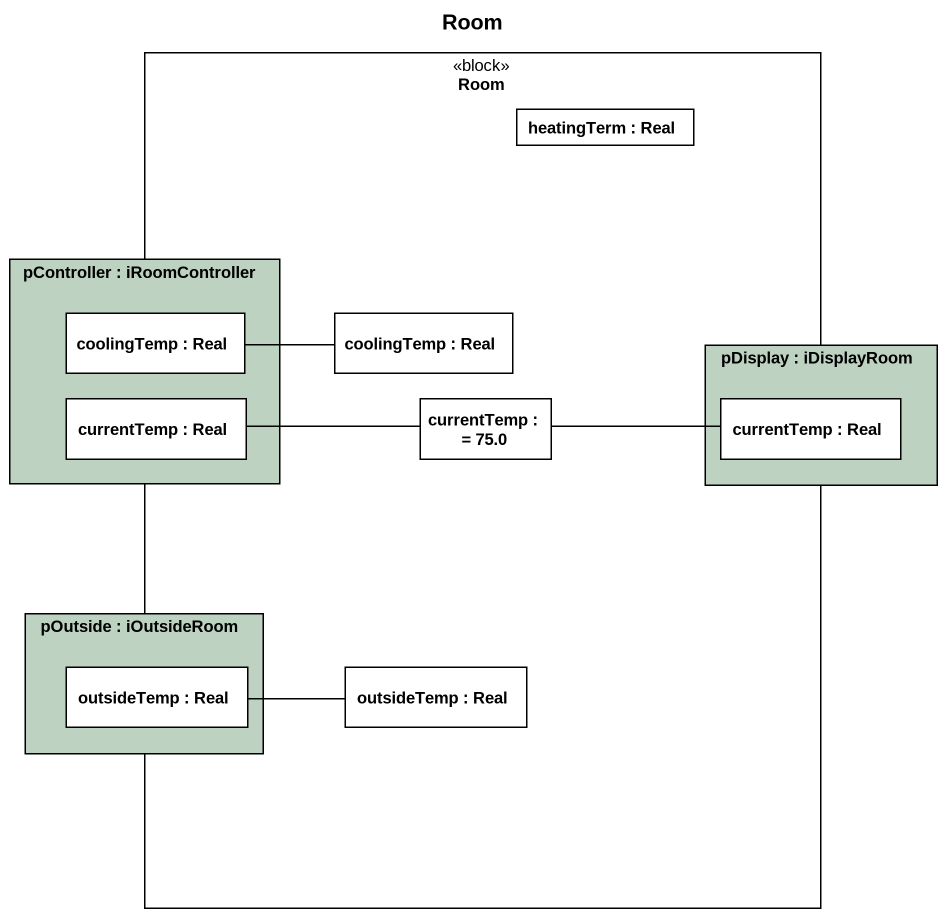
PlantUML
@startuml
title Room
rectangle Room <<block>> {
  rectangle "heatingTerm : Real" as heatingTerm
  rectangle "pController : iRoomController" as pController #BDD2C1 {
    rectangle "coolingTemp : Real" as coolingTemp
    rectangle "currentTemp : Real" as currentTemp
  }
  rectangle "coolingTemp : Real" as coolingTemp_2
  rectangle "pDisplay : iDisplayRoom" as pDisplay #BDD2C1 {
    rectangle "currentTemp : Real" as currentTemp_3
  }
  rectangle "currentTemp :  = 75.0" as currentTemp_2
  rectangle "pOutside : iOutsideRoom" as pOutside #BDD2C1 {
    rectangle "outsideTemp : Real" as outsideTemp
  }
  rectangle "outsideTemp : Real" as outsideTemp_2
}
coolingTemp_2 -left- coolingTemp
currentTemp -right- currentTemp_2
currentTemp_2 -right- currentTemp_3
outsideTemp_2 -left- outsideTemp
@enduml
